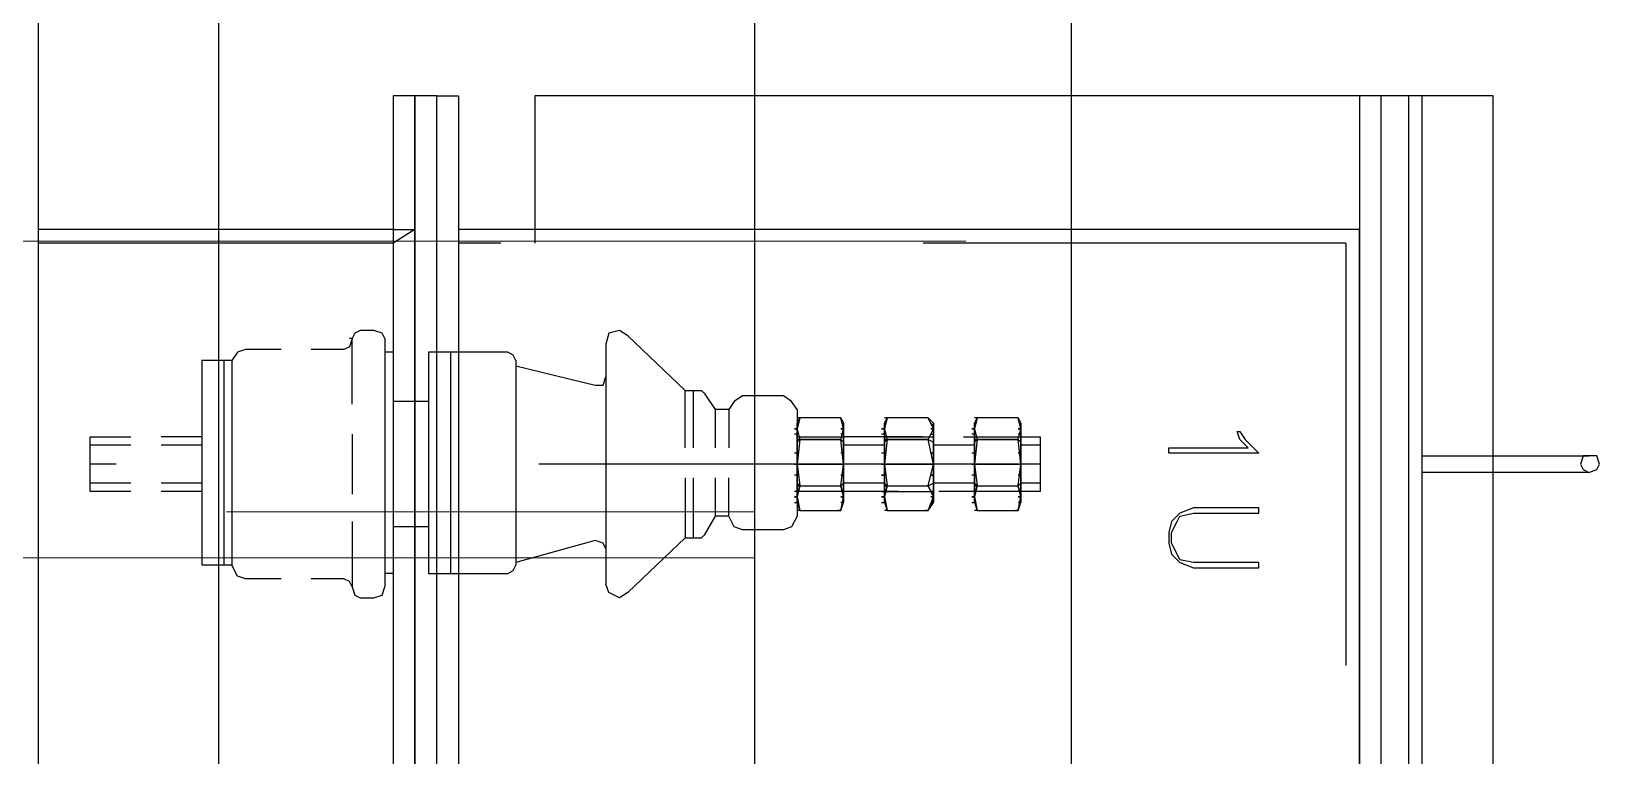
# Model space of a CAD drawing. Header units: metres. Extents: x 531277 to 531898, y 2673784 to 2674172.
# Drawn here: x 531473.2151 to 531473.5863, y 2673972.9382 to 2673973.1097 of the extents above; entities that cross this region are included whole.
import ezdxf

# ---------------------------------------------------------------- set-up
doc = ezdxf.new("R2010")
doc.units = ezdxf.units.M
doc.header["$MEASUREMENT"] = 0
for name, pattern in [('CENTER2', [1.125, 0.75, -0.125, 0.125, -0.125]), ('HIDDEN', [0.375, 0.25, -0.125]), ('PDF_IMPORT', [1, 0.8, -0.2])]:
    doc.linetypes.add(name, pattern=pattern)
doc.layers.add('IDT', color=7, linetype='Continuous')

# ---------------------------------------------------------------- blocks, each defined once
blk = doc.blocks.new('IDT')
at = {"layer": 'IDT', "color": 7}
blk.add_line((26.60598, 21.66041), (26.60598, 20.86041), dxfattribs=at)
at = {"layer": 'IDT', "color": 0, "lineweight": 25}
for p, q in [((26.80793, 20.89662), (26.80793, 21.62419)), ((26.85058, 20.93992), (26.85058, 21.5809)), ((26.50618, 21.45232), (26.50618, 21.0685)), ((26.52298, 21.45232), (26.52298, 21.0685)), ((26.52621, 21.0685), (26.52621, 21.45232)), ((26.53267, 21.45232), (26.53267, 21.0685)), ((26.53784, 21.0685), (26.53784, 21.45232)), ((26.75107, 21.0685), (26.75107, 21.45232)), ((26.75624, 21.45232), (26.75624, 21.0685)), ((26.75624, 21.45232), (26.75624, 21.0685)), ((26.76141, 21.45232), (26.76141, 21.0685)), ((26.76141, 21.0685), (26.76141, 21.45232)), ((26.76658, 21.0685), (26.76658, 21.45232)), ((26.53784, 21.4213), (26.53784, 21.10016)), ((26.85058, 21.10016), (26.85058, 21.4213)), ((26.69744, 21.17318), (26.71101, 21.1861)), ((26.71101, 21.1861), (26.71295, 21.18739)), ((26.71295, 21.18739), (26.71553, 21.1861)), ((26.71553, 21.1861), (26.71618, 21.18416)), ((26.76916, 21.18675), (26.76852, 21.18481)), ((26.7711, 21.18739), (26.76916, 21.18675)), ((26.77433, 21.18739), (26.7711, 21.18739)), ((26.77562, 21.18675), (26.77433, 21.18739)), ((26.77627, 21.18481), (26.77562, 21.18675)), ((26.73944, 21.18158), (26.73815, 21.18093)), ((26.75818, 21.18158), (26.73944, 21.18158)), ((26.76658, 21.18158), (26.76852, 21.18158)), ((26.77627, 21.1693), (26.77627, 21.18481)), ((26.77627, 21.18481), (26.77692, 21.18352)), ((26.77692, 21.18352), (26.77821, 21.18287)), ((26.77821, 21.18287), (26.78596, 21.18287)), ((26.79307, 21.18287), (26.80147, 21.18287)), ((26.80147, 21.18287), (26.80341, 21.18222)), ((26.80341, 21.18222), (26.8047, 21.17964)), ((26.56161, 21.18029), (26.56161, 21.17899)), ((26.57712, 21.18029), (26.56161, 21.18029)), ((26.56161, 21.17899), (26.57712, 21.17899)), ((26.58035, 21.17899), (26.57712, 21.18029)), ((26.57712, 21.17899), (26.58035, 21.17835)), ((26.58229, 21.17706), (26.58035, 21.17899)), ((26.58035, 21.17835), (26.581, 21.17706)), ((26.71876, 21.17382), (26.7375, 21.17899)), ((26.73815, 21.18093), (26.7375, 21.17964)), ((26.8047, 21.17964), (26.81181, 21.17964)), ((26.581, 21.17706), (26.58229, 21.17447)), ((26.58294, 21.17447), (26.58229, 21.17706)), ((26.58229, 21.17447), (26.58229, 21.17189)), ((26.58294, 21.17189), (26.58294, 21.17447)), ((26.71618, 21.17576), (26.71682, 21.17447)), ((26.71682, 21.17447), (26.71876, 21.17382)), ((26.58229, 21.17189), (26.581, 21.1693)), ((26.58229, 21.1693), (26.58294, 21.17189)), ((26.67095, 21.16801), (26.67224, 21.17059)), ((26.67224, 21.17059), (26.67418, 21.17124)), ((26.67418, 21.17124), (26.68387, 21.17124)), ((26.68387, 21.17124), (26.68581, 21.17059)), ((26.68581, 21.17059), (26.6871, 21.16801)), ((26.69033, 21.16801), (26.69292, 21.17253)), ((26.69356, 21.17318), (26.69292, 21.17253)), ((26.69744, 21.17318), (26.69356, 21.17318)), ((26.6955, 21.15896), (26.6955, 21.17318)), ((26.69744, 21.15896), (26.69744, 21.17318)), ((26.75818, 21.17059), (26.76658, 21.17059)), ((26.57712, 21.16736), (26.56161, 21.16736)), ((26.56161, 21.16736), (26.56161, 21.16607)), ((26.58035, 21.16801), (26.57712, 21.16736)), ((26.57712, 21.16607), (26.58035, 21.16736)), ((26.581, 21.1693), (26.58035, 21.16801)), ((26.58035, 21.16736), (26.58229, 21.1693)), ((26.61861, 21.16672), (26.61796, 21.16349)), ((26.61796, 21.16349), (26.61861, 21.16672)), ((26.61861, 21.16672), (26.61796, 21.16478)), ((26.6283, 21.16672), (26.61861, 21.16672)), ((26.61861, 21.16672), (26.61926, 21.16672)), ((26.62895, 21.16349), (26.6283, 21.16672)), ((26.62895, 21.16478), (26.6283, 21.16672)), ((26.6283, 21.16672), (26.62895, 21.16349)), ((26.6283, 21.16672), (26.62895, 21.16672)), ((26.63993, 21.16672), (26.63864, 21.16349)), ((26.63864, 21.16349), (26.63993, 21.16672)), ((26.63993, 21.16672), (26.63864, 21.16478)), ((26.64962, 21.16672), (26.63993, 21.16672)), ((26.63993, 21.16672), (26.64058, 21.16672)), ((26.65027, 21.16349), (26.64962, 21.16672)), ((26.65027, 21.16478), (26.64962, 21.16672)), ((26.64962, 21.16672), (26.65027, 21.16349)), ((26.64962, 21.16672), (26.65027, 21.16672)), ((26.66061, 21.16672), (26.65996, 21.16349)), ((26.65996, 21.16349), (26.66061, 21.16672)), ((26.66061, 21.16672), (26.65996, 21.16478)), ((26.6703, 21.16672), (26.66061, 21.16672)), ((26.66061, 21.16672), (26.66126, 21.16672)), ((26.67095, 21.16349), (26.6703, 21.16672)), ((26.67095, 21.16478), (26.6703, 21.16672)), ((26.6703, 21.16672), (26.67095, 21.16349)), ((26.6703, 21.16672), (26.67095, 21.16672)), ((26.67095, 21.15896), (26.67095, 21.16801)), ((26.6871, 21.16801), (26.6871, 21.15896)), ((26.6871, 21.16801), (26.69033, 21.16801)), ((26.69033, 21.15896), (26.69033, 21.16801)), ((26.56161, 21.16607), (26.57712, 21.16607)), ((26.61796, 21.16478), (26.61861, 21.16478)), ((26.61796, 21.16349), (26.61796, 21.16478)), ((26.61796, 21.16478), (26.61796, 21.16349)), ((26.61796, 21.16349), (26.61861, 21.1609)), ((26.61861, 21.1609), (26.61796, 21.16349)), ((26.61796, 21.16026), (26.61796, 21.16349)), ((26.61796, 21.16349), (26.61796, 21.16026)), ((26.61861, 21.16349), (26.61796, 21.16349)), ((26.61796, 21.16349), (26.61861, 21.16349)), ((26.6283, 21.1609), (26.62895, 21.16349)), ((26.62895, 21.16349), (26.6283, 21.1609)), ((26.62959, 21.16478), (26.62895, 21.16478)), ((26.62895, 21.16349), (26.62895, 21.16478)), ((26.62895, 21.16478), (26.62895, 21.16349)), ((26.62895, 21.16026), (26.62895, 21.16349)), ((26.62895, 21.16349), (26.62895, 21.16026)), ((26.62959, 21.16349), (26.62895, 21.16349)), ((26.62895, 21.16349), (26.62959, 21.16349)), ((26.63864, 21.16478), (26.63929, 21.16478)), ((26.63929, 21.16478), (26.63864, 21.16478)), ((26.63864, 21.16349), (26.63864, 21.16478)), ((26.63864, 21.16478), (26.63864, 21.16349)), ((26.63864, 21.16349), (26.63993, 21.1609)), ((26.63993, 21.1609), (26.63864, 21.16349)), ((26.63864, 21.16026), (26.63864, 21.16349)), ((26.63864, 21.16349), (26.63864, 21.16026)), ((26.63929, 21.16349), (26.63864, 21.16349)), ((26.63864, 21.16349), (26.63929, 21.16349)), ((26.64962, 21.1609), (26.65027, 21.16349)), ((26.65027, 21.16349), (26.64962, 21.1609)), ((26.65092, 21.16478), (26.65027, 21.16478)), ((26.65027, 21.16349), (26.65027, 21.16478)), ((26.65027, 21.16478), (26.65027, 21.16349)), ((26.65027, 21.16026), (26.65027, 21.16349)), ((26.65027, 21.16349), (26.65027, 21.16026)), ((26.65092, 21.16349), (26.65027, 21.16349)), ((26.65027, 21.16349), (26.65092, 21.16349)), ((26.65996, 21.16478), (26.66061, 21.16478)), ((26.65996, 21.16349), (26.65996, 21.16478)), ((26.65996, 21.16478), (26.65996, 21.16349)), ((26.65996, 21.16349), (26.66061, 21.1609)), ((26.66061, 21.1609), (26.65996, 21.16349)), ((26.65996, 21.16026), (26.65996, 21.16349)), ((26.65996, 21.16349), (26.65996, 21.16026)), ((26.66061, 21.16349), (26.65996, 21.16349)), ((26.65996, 21.16349), (26.66061, 21.16349)), ((26.6703, 21.1609), (26.67095, 21.16349)), ((26.67095, 21.16349), (26.6703, 21.1609)), ((26.67159, 21.16478), (26.67095, 21.16478)), ((26.67095, 21.16349), (26.67095, 21.16478)), ((26.67095, 21.16478), (26.67095, 21.16349)), ((26.67095, 21.16026), (26.67095, 21.16349)), ((26.67095, 21.16349), (26.67095, 21.16026)), ((26.67159, 21.16349), (26.67095, 21.16349)), ((26.67095, 21.16349), (26.67159, 21.16349)), ((26.61344, 21.14927), (26.61344, 21.16219)), ((26.61344, 21.16219), (26.63735, 21.16219)), ((26.61344, 21.16026), (26.61796, 21.16026)), ((26.61796, 21.16219), (26.61796, 21.1609)), ((26.61796, 21.1609), (26.61796, 21.16219)), ((26.61796, 21.16219), (26.61861, 21.16219)), ((26.61796, 21.16219), (26.61861, 21.16219)), ((26.61796, 21.16219), (26.62895, 21.16219)), ((26.61796, 21.16219), (26.61861, 21.16219)), ((26.61861, 21.1609), (26.61796, 21.15573)), ((26.61861, 21.1609), (26.61796, 21.15573)), ((26.61796, 21.1609), (26.61796, 21.15896)), ((26.61796, 21.15896), (26.61796, 21.1609)), ((26.61861, 21.1609), (26.61796, 21.16026)), ((26.61861, 21.1609), (26.61796, 21.16026)), ((26.61796, 21.15573), (26.61796, 21.16026)), ((26.61796, 21.16026), (26.61796, 21.15573)), ((26.6283, 21.1609), (26.61861, 21.1609)), ((26.6283, 21.1609), (26.61861, 21.1609)), ((26.61926, 21.1609), (26.61861, 21.1609)), ((26.62895, 21.15573), (26.6283, 21.1609)), ((26.62895, 21.15573), (26.6283, 21.1609)), ((26.6283, 21.1609), (26.62895, 21.16026)), ((26.6283, 21.1609), (26.62895, 21.16026)), ((26.62895, 21.1609), (26.6283, 21.1609)), ((26.6283, 21.1609), (26.62895, 21.1609)), ((26.62895, 21.1609), (26.62895, 21.16219)), ((26.62895, 21.16219), (26.62895, 21.1609)), ((26.62895, 21.16219), (26.62959, 21.16219)), ((26.62895, 21.16219), (26.62959, 21.16219)), ((26.62895, 21.16219), (26.62959, 21.16219)), ((26.62895, 21.15896), (26.62895, 21.1609)), ((26.62895, 21.1609), (26.62895, 21.15896)), ((26.62895, 21.15573), (26.62895, 21.16026)), ((26.62895, 21.16026), (26.62895, 21.15573)), ((26.62895, 21.16026), (26.63864, 21.16026)), ((26.63864, 21.16219), (26.63864, 21.1609)), ((26.63864, 21.1609), (26.63864, 21.16219)), ((26.63929, 21.16219), (26.63864, 21.16219)), ((26.63929, 21.16219), (26.63864, 21.16219)), ((26.65027, 21.16219), (26.63864, 21.16219)), ((26.63864, 21.16219), (26.63929, 21.16219)), ((26.63993, 21.1609), (26.63864, 21.15573)), ((26.63993, 21.1609), (26.63864, 21.15573)), ((26.63864, 21.1609), (26.63864, 21.15896)), ((26.63864, 21.15896), (26.63864, 21.1609)), ((26.63993, 21.1609), (26.63864, 21.16026)), ((26.63993, 21.1609), (26.63864, 21.16026)), ((26.63864, 21.15573), (26.63864, 21.16026)), ((26.63864, 21.16026), (26.63864, 21.15573)), ((26.64962, 21.1609), (26.63993, 21.1609)), ((26.64962, 21.1609), (26.63993, 21.1609)), ((26.64058, 21.1609), (26.63993, 21.1609)), ((26.64704, 21.16219), (26.67095, 21.16219)), ((26.65027, 21.15573), (26.64962, 21.1609)), ((26.65027, 21.15573), (26.64962, 21.1609)), ((26.65027, 21.16026), (26.64962, 21.1609)), ((26.64962, 21.1609), (26.65027, 21.16026)), ((26.65027, 21.1609), (26.64962, 21.1609)), ((26.64962, 21.1609), (26.65027, 21.1609)), ((26.65027, 21.1609), (26.65027, 21.16219)), ((26.65027, 21.16219), (26.65027, 21.1609)), ((26.65092, 21.16219), (26.65027, 21.16219)), ((26.65027, 21.16219), (26.65092, 21.16219)), ((26.65027, 21.16219), (26.65092, 21.16219)), ((26.65027, 21.15896), (26.65027, 21.1609)), ((26.65027, 21.1609), (26.65027, 21.15896)), ((26.65027, 21.15573), (26.65027, 21.16026)), ((26.65027, 21.16026), (26.65027, 21.15573)), ((26.65027, 21.16026), (26.65996, 21.16026)), ((26.65996, 21.16219), (26.65996, 21.1609)), ((26.65996, 21.1609), (26.65996, 21.16219)), ((26.65996, 21.16219), (26.66061, 21.16219)), ((26.65996, 21.16219), (26.66061, 21.16219)), ((26.65996, 21.16219), (26.67095, 21.16219)), ((26.65996, 21.16219), (26.66061, 21.16219)), ((26.66061, 21.1609), (26.65996, 21.15573)), ((26.66061, 21.1609), (26.65996, 21.15573)), ((26.65996, 21.1609), (26.65996, 21.15896)), ((26.65996, 21.15896), (26.65996, 21.1609)), ((26.66061, 21.1609), (26.65996, 21.16026)), ((26.66061, 21.1609), (26.65996, 21.16026)), ((26.65996, 21.15573), (26.65996, 21.16026)), ((26.65996, 21.16026), (26.65996, 21.15573)), ((26.6703, 21.1609), (26.66061, 21.1609)), ((26.6703, 21.1609), (26.66061, 21.1609)), ((26.66126, 21.1609), (26.66061, 21.1609)), ((26.67095, 21.15573), (26.6703, 21.1609)), ((26.67095, 21.15573), (26.6703, 21.1609)), ((26.6703, 21.1609), (26.67095, 21.16026)), ((26.6703, 21.1609), (26.67095, 21.16026)), ((26.67095, 21.1609), (26.6703, 21.1609)), ((26.6703, 21.1609), (26.67095, 21.1609)), ((26.67095, 21.1609), (26.67095, 21.16219)), ((26.67095, 21.16219), (26.67095, 21.1609)), ((26.67095, 21.16219), (26.67159, 21.16219)), ((26.67095, 21.16219), (26.67159, 21.16219)), ((26.67095, 21.16219), (26.67159, 21.16219)), ((26.67095, 21.15896), (26.67095, 21.1609)), ((26.67095, 21.1609), (26.67095, 21.15896)), ((26.67095, 21.15573), (26.67095, 21.16026)), ((26.67095, 21.16026), (26.67095, 21.15573)), ((26.77627, 21.14862), (26.77627, 21.16284)), ((26.81181, 21.16219), (26.8215, 21.16219)), ((26.81181, 21.16026), (26.8215, 21.16026)), ((26.82861, 21.16219), (26.8383, 21.16219)), ((26.82861, 21.16026), (26.8383, 21.16026)), ((26.8383, 21.16219), (26.8383, 21.14927)), ((26.48162, 21.15702), (26.48098, 21.15573)), ((26.48098, 21.15573), (26.48162, 21.15379)), ((26.48356, 21.15767), (26.48162, 21.15702)), ((26.48356, 21.15767), (26.52298, 21.15767)), ((26.48486, 21.15702), (26.48356, 21.15767)), ((26.4855, 21.15573), (26.48486, 21.15702)), ((26.48486, 21.15379), (26.4855, 21.15573)), ((26.52298, 21.15767), (26.52298, 21.15379)), ((26.61796, 21.15896), (26.61796, 21.15573)), ((26.61796, 21.15573), (26.61796, 21.15896)), ((26.61796, 21.15832), (26.61861, 21.15832)), ((26.61796, 21.15573), (26.61861, 21.14992)), ((26.61796, 21.15573), (26.61861, 21.14992)), ((26.61796, 21.15056), (26.61796, 21.15573)), ((26.61796, 21.15573), (26.61796, 21.15056)), ((26.61796, 21.15573), (26.61796, 21.1525)), ((26.61796, 21.1525), (26.61796, 21.15573)), ((26.61796, 21.15573), (26.62895, 21.15573)), ((26.62895, 21.15573), (26.61796, 21.15573)), ((26.61796, 21.15573), (26.61861, 21.15573)), ((26.6283, 21.14992), (26.62895, 21.15573)), ((26.6283, 21.14992), (26.62895, 21.15573)), ((26.62895, 21.15573), (26.62895, 21.15896)), ((26.62895, 21.15896), (26.62895, 21.15573)), ((26.62895, 21.15832), (26.62959, 21.15832)), ((26.62895, 21.15832), (26.62959, 21.15832)), ((26.62895, 21.15573), (26.62895, 21.15056)), ((26.62895, 21.15056), (26.62895, 21.15573)), ((26.62895, 21.1525), (26.62895, 21.15573)), ((26.62895, 21.15573), (26.62895, 21.1525)), ((26.62959, 21.15573), (26.62895, 21.15573)), ((26.62895, 21.15573), (26.62959, 21.15573)), ((26.63864, 21.15896), (26.63864, 21.15573)), ((26.63864, 21.15573), (26.63864, 21.15896)), ((26.63929, 21.15832), (26.63864, 21.15832)), ((26.63864, 21.15832), (26.63929, 21.15832)), ((26.63864, 21.15573), (26.63993, 21.14992)), ((26.63864, 21.15573), (26.63993, 21.14992)), ((26.63864, 21.15056), (26.63864, 21.15573)), ((26.63864, 21.15573), (26.63864, 21.15056)), ((26.63864, 21.15573), (26.63864, 21.1525)), ((26.63864, 21.1525), (26.63864, 21.15573)), ((26.63864, 21.15573), (26.65027, 21.15573)), ((26.65027, 21.15573), (26.63864, 21.15573)), ((26.63864, 21.15573), (26.63929, 21.15573)), ((26.64962, 21.14992), (26.65027, 21.15573)), ((26.64962, 21.14992), (26.65027, 21.15573)), ((26.65027, 21.15573), (26.65027, 21.15896)), ((26.65027, 21.15896), (26.65027, 21.15573)), ((26.65092, 21.15832), (26.65027, 21.15832)), ((26.65027, 21.15832), (26.65092, 21.15832)), ((26.65027, 21.15573), (26.65027, 21.15056)), ((26.65027, 21.15056), (26.65027, 21.15573)), ((26.65027, 21.1525), (26.65027, 21.15573)), ((26.65027, 21.15573), (26.65027, 21.1525)), ((26.65092, 21.15573), (26.65027, 21.15573)), ((26.65027, 21.15573), (26.65092, 21.15573)), ((26.65996, 21.15896), (26.65996, 21.15573)), ((26.65996, 21.15573), (26.65996, 21.15896)), ((26.65996, 21.15832), (26.66061, 21.15832)), ((26.65996, 21.15573), (26.66061, 21.14992)), ((26.65996, 21.15573), (26.66061, 21.14992)), ((26.65996, 21.15056), (26.65996, 21.15573)), ((26.65996, 21.15573), (26.65996, 21.15056)), ((26.65996, 21.15573), (26.65996, 21.1525)), ((26.65996, 21.1525), (26.65996, 21.15573)), ((26.65996, 21.15573), (26.67095, 21.15573)), ((26.67095, 21.15573), (26.65996, 21.15573)), ((26.65996, 21.15573), (26.66061, 21.15573)), ((26.6703, 21.14992), (26.67095, 21.15573)), ((26.6703, 21.14992), (26.67095, 21.15573)), ((26.67095, 21.15573), (26.67095, 21.15896)), ((26.67095, 21.15896), (26.67095, 21.15573)), ((26.67095, 21.15832), (26.67159, 21.15832)), ((26.67095, 21.15832), (26.67159, 21.15832)), ((26.67095, 21.15573), (26.67095, 21.15056)), ((26.67095, 21.15056), (26.67095, 21.15573)), ((26.67095, 21.1525), (26.67095, 21.15573)), ((26.67095, 21.15573), (26.67095, 21.1525)), ((26.67159, 21.15573), (26.67095, 21.15573)), ((26.67095, 21.15573), (26.67159, 21.15573)), ((26.48162, 21.15379), (26.48356, 21.15379)), ((26.52298, 21.15379), (26.48356, 21.15379)), ((26.48356, 21.15379), (26.48486, 21.15379)), ((26.56484, 21.14992), (26.56161, 21.15315)), ((26.56161, 21.15315), (26.58294, 21.15315)), ((26.58294, 21.15315), (26.58294, 21.15186)), ((26.61796, 21.15315), (26.61861, 21.15315)), ((26.61796, 21.1525), (26.61796, 21.14992)), ((26.61796, 21.14992), (26.61796, 21.1525)), ((26.62895, 21.15315), (26.62959, 21.15315)), ((26.62895, 21.15315), (26.62959, 21.15315)), ((26.62895, 21.14992), (26.62895, 21.1525)), ((26.62895, 21.1525), (26.62895, 21.14992)), ((26.63929, 21.15315), (26.63864, 21.15315)), ((26.63864, 21.15315), (26.63929, 21.15315)), ((26.63864, 21.1525), (26.63864, 21.14992)), ((26.63864, 21.14992), (26.63864, 21.1525)), ((26.65027, 21.15315), (26.65092, 21.15315)), ((26.65027, 21.15315), (26.65092, 21.15315)), ((26.65027, 21.14992), (26.65027, 21.1525)), ((26.65027, 21.1525), (26.65027, 21.14992)), ((26.65996, 21.15315), (26.66061, 21.15315)), ((26.65996, 21.1525), (26.65996, 21.14992)), ((26.65996, 21.14992), (26.65996, 21.1525)), ((26.67095, 21.15315), (26.67159, 21.15315)), ((26.67095, 21.15315), (26.67159, 21.15315)), ((26.67095, 21.14992), (26.67095, 21.1525)), ((26.67095, 21.1525), (26.67095, 21.14992)), ((26.58294, 21.15186), (26.5642, 21.15186)), ((26.5642, 21.15186), (26.56614, 21.14992)), ((26.56614, 21.14798), (26.56484, 21.14992)), ((26.56614, 21.14992), (26.56678, 21.14798)), ((26.61344, 21.15121), (26.61796, 21.15121)), ((26.63153, 21.14927), (26.61344, 21.14927)), ((26.61796, 21.14733), (26.61796, 21.15056)), ((26.61796, 21.15056), (26.61796, 21.14733)), ((26.61796, 21.15056), (26.61861, 21.14992)), ((26.61861, 21.14992), (26.61796, 21.15056)), ((26.61861, 21.14992), (26.61796, 21.14733)), ((26.61861, 21.14992), (26.61796, 21.14733)), ((26.61796, 21.14992), (26.61796, 21.14927)), ((26.61796, 21.14927), (26.61796, 21.14992)), ((26.62895, 21.14927), (26.61796, 21.14927)), ((26.61796, 21.14862), (26.61861, 21.14862)), ((26.61796, 21.14862), (26.61861, 21.14862)), ((26.6283, 21.14992), (26.61861, 21.14992)), ((26.61861, 21.14992), (26.6283, 21.14992)), ((26.61861, 21.14992), (26.61926, 21.14992)), ((26.61861, 21.14992), (26.61926, 21.14992)), ((26.6283, 21.14992), (26.62895, 21.15056)), ((26.6283, 21.14992), (26.62895, 21.15056)), ((26.62895, 21.14733), (26.6283, 21.14992)), ((26.62895, 21.14733), (26.6283, 21.14992)), ((26.62895, 21.14992), (26.6283, 21.14992)), ((26.6283, 21.14992), (26.62895, 21.14992)), ((26.62895, 21.15121), (26.63864, 21.15121)), ((26.62895, 21.15056), (26.62895, 21.14733)), ((26.62895, 21.14733), (26.62895, 21.15056)), ((26.62895, 21.14927), (26.62895, 21.14992)), ((26.62895, 21.14992), (26.62895, 21.14927)), ((26.62895, 21.14862), (26.62959, 21.14862)), ((26.62895, 21.14862), (26.62959, 21.14862)), ((26.63864, 21.14733), (26.63864, 21.15056)), ((26.63864, 21.15056), (26.63864, 21.14733)), ((26.63993, 21.14992), (26.63864, 21.15056)), ((26.63993, 21.14992), (26.63864, 21.15056)), ((26.63993, 21.14992), (26.63864, 21.14733)), ((26.63993, 21.14992), (26.63864, 21.14733)), ((26.63864, 21.14992), (26.63864, 21.14927)), ((26.63864, 21.14927), (26.63864, 21.14992)), ((26.65027, 21.14927), (26.63864, 21.14927)), ((26.63929, 21.14862), (26.63864, 21.14862)), ((26.63929, 21.14862), (26.63864, 21.14862)), ((26.64962, 21.14992), (26.63993, 21.14992)), ((26.63993, 21.14992), (26.64962, 21.14992)), ((26.64058, 21.14992), (26.63993, 21.14992)), ((26.63993, 21.14992), (26.64058, 21.14992)), ((26.64122, 21.14927), (26.65996, 21.14927)), ((26.64962, 21.14992), (26.65027, 21.15056)), ((26.64962, 21.14992), (26.65027, 21.15056)), ((26.65027, 21.14733), (26.64962, 21.14992)), ((26.65027, 21.14733), (26.64962, 21.14992)), ((26.65027, 21.14992), (26.64962, 21.14992)), ((26.64962, 21.14992), (26.65027, 21.14992)), ((26.65027, 21.15121), (26.65996, 21.15121)), ((26.65027, 21.15056), (26.65027, 21.14733)), ((26.65027, 21.14733), (26.65027, 21.15056)), ((26.65027, 21.14927), (26.65027, 21.14992)), ((26.65027, 21.14992), (26.65027, 21.14927)), ((26.65027, 21.14862), (26.65092, 21.14862)), ((26.65027, 21.14862), (26.65092, 21.14862)), ((26.65996, 21.14733), (26.65996, 21.15056)), ((26.65996, 21.15056), (26.65996, 21.14733)), ((26.65996, 21.15056), (26.66061, 21.14992)), ((26.66061, 21.14992), (26.65996, 21.15056)), ((26.66061, 21.14992), (26.65996, 21.14733)), ((26.66061, 21.14992), (26.65996, 21.14733)), ((26.65996, 21.14992), (26.65996, 21.14927)), ((26.65996, 21.14927), (26.65996, 21.14992)), ((26.67095, 21.14927), (26.65996, 21.14927)), ((26.65996, 21.14862), (26.66061, 21.14862)), ((26.65996, 21.14862), (26.66061, 21.14862)), ((26.6703, 21.14992), (26.66061, 21.14992)), ((26.66061, 21.14992), (26.6703, 21.14992)), ((26.66061, 21.14992), (26.66126, 21.14992)), ((26.66061, 21.14992), (26.66126, 21.14992)), ((26.6703, 21.14992), (26.67095, 21.15056)), ((26.6703, 21.14992), (26.67095, 21.15056)), ((26.67095, 21.14733), (26.6703, 21.14992)), ((26.67095, 21.14733), (26.6703, 21.14992)), ((26.67095, 21.14992), (26.6703, 21.14992)), ((26.6703, 21.14992), (26.67095, 21.14992)), ((26.67095, 21.14281), (26.67095, 21.15186)), ((26.67095, 21.15056), (26.67095, 21.14733)), ((26.67095, 21.14733), (26.67095, 21.15056)), ((26.67095, 21.14927), (26.67095, 21.14992)), ((26.67095, 21.14992), (26.67095, 21.14927)), ((26.67095, 21.14862), (26.67159, 21.14862)), ((26.67095, 21.14862), (26.67159, 21.14862)), ((26.6871, 21.14281), (26.6871, 21.15186)), ((26.69033, 21.14281), (26.69033, 21.15186)), ((26.6955, 21.13829), (26.6955, 21.15186)), ((26.69744, 21.15186), (26.69744, 21.13829)), ((26.81181, 21.15121), (26.8215, 21.15121)), ((26.81181, 21.14927), (26.8215, 21.14927)), ((26.82861, 21.15121), (26.8383, 21.15121)), ((26.8383, 21.14927), (26.82861, 21.14927)), ((26.56678, 21.14798), (26.56614, 21.14798)), ((26.61796, 21.14733), (26.61861, 21.14475)), ((26.61796, 21.14733), (26.61861, 21.14475)), ((26.61796, 21.14733), (26.61796, 21.14604)), ((26.61796, 21.14604), (26.61796, 21.14733)), ((26.61861, 21.14733), (26.61796, 21.14733)), ((26.61796, 21.14733), (26.61861, 21.14733)), ((26.61796, 21.14604), (26.61796, 21.14669)), ((26.61796, 21.14669), (26.61796, 21.14604)), ((26.61861, 21.14475), (26.61796, 21.14604)), ((26.61861, 21.14475), (26.6283, 21.14475)), ((26.61861, 21.14475), (26.61926, 21.14475)), ((26.6283, 21.14475), (26.62895, 21.14733)), ((26.6283, 21.14475), (26.62895, 21.14733)), ((26.62895, 21.14604), (26.6283, 21.14475)), ((26.6283, 21.14475), (26.62895, 21.14475)), ((26.62895, 21.14733), (26.62895, 21.14604)), ((26.62895, 21.14604), (26.62895, 21.14733)), ((26.62959, 21.14733), (26.62895, 21.14733)), ((26.62895, 21.14733), (26.62959, 21.14733)), ((26.62895, 21.14669), (26.62895, 21.14604)), ((26.62895, 21.14604), (26.62895, 21.14669)), ((26.63864, 21.14733), (26.63993, 21.14475)), ((26.63864, 21.14733), (26.63993, 21.14475)), ((26.63864, 21.14733), (26.63864, 21.14604)), ((26.63864, 21.14604), (26.63864, 21.14733)), ((26.63929, 21.14733), (26.63864, 21.14733)), ((26.63864, 21.14733), (26.63929, 21.14733)), ((26.63864, 21.14669), (26.63929, 21.14604)), ((26.63929, 21.14604), (26.63864, 21.14669)), ((26.63993, 21.14475), (26.63864, 21.14604)), ((26.63993, 21.14475), (26.64962, 21.14475)), ((26.63993, 21.14475), (26.64058, 21.14475)), ((26.64962, 21.14475), (26.65027, 21.14733)), ((26.64962, 21.14475), (26.65027, 21.14733)), ((26.65027, 21.14604), (26.64962, 21.14475)), ((26.64962, 21.14475), (26.65027, 21.14475)), ((26.65027, 21.14733), (26.65027, 21.14604)), ((26.65027, 21.14604), (26.65027, 21.14733)), ((26.65092, 21.14733), (26.65027, 21.14733)), ((26.65027, 21.14733), (26.65092, 21.14733)), ((26.65027, 21.14669), (26.65027, 21.14604)), ((26.65027, 21.14604), (26.65027, 21.14669)), ((26.65996, 21.14733), (26.66061, 21.14475)), ((26.65996, 21.14733), (26.66061, 21.14475)), ((26.65996, 21.14733), (26.65996, 21.14604)), ((26.65996, 21.14604), (26.65996, 21.14733)), ((26.66061, 21.14733), (26.65996, 21.14733)), ((26.65996, 21.14733), (26.66061, 21.14733)), ((26.65996, 21.14604), (26.65996, 21.14669)), ((26.65996, 21.14669), (26.65996, 21.14604)), ((26.66061, 21.14475), (26.65996, 21.14604)), ((26.66061, 21.14475), (26.6703, 21.14475)), ((26.66061, 21.14475), (26.66126, 21.14475)), ((26.6703, 21.14475), (26.67095, 21.14733)), ((26.6703, 21.14475), (26.67095, 21.14733)), ((26.67095, 21.14604), (26.6703, 21.14475)), ((26.6703, 21.14475), (26.67095, 21.14475)), ((26.67095, 21.14733), (26.67095, 21.14604)), ((26.67095, 21.14604), (26.67095, 21.14733)), ((26.67159, 21.14733), (26.67095, 21.14733)), ((26.67095, 21.14733), (26.67159, 21.14733)), ((26.67095, 21.14669), (26.67095, 21.14604)), ((26.67095, 21.14604), (26.67095, 21.14669)), ((26.67095, 21.14281), (26.67224, 21.14087)), ((26.67224, 21.14087), (26.67418, 21.13958)), ((26.68387, 21.13958), (26.68581, 21.14087)), ((26.68581, 21.14087), (26.6871, 21.14281)), ((26.6871, 21.14281), (26.69033, 21.14281)), ((26.69292, 21.13893), (26.69033, 21.14281)), ((26.75818, 21.14087), (26.76658, 21.14087)), ((26.77627, 21.14152), (26.77627, 21.12601)), ((26.67418, 21.13958), (26.68387, 21.13958)), ((26.69356, 21.13829), (26.69292, 21.13893)), ((26.69744, 21.13829), (26.69356, 21.13829)), ((26.69744, 21.13829), (26.71101, 21.12536)), ((26.71682, 21.13699), (26.71618, 21.13506)), ((26.71876, 21.13699), (26.71682, 21.13699)), ((26.7375, 21.13247), (26.71876, 21.13699)), ((26.7375, 21.13118), (26.73815, 21.12989)), ((26.73815, 21.12989), (26.73944, 21.12924)), ((26.80341, 21.12924), (26.8047, 21.13118)), ((26.8047, 21.13118), (26.81181, 21.13118)), ((26.71553, 21.12472), (26.71618, 21.1273)), ((26.73944, 21.12924), (26.75818, 21.12924)), ((26.76658, 21.12924), (26.76852, 21.12924)), ((26.76852, 21.12601), (26.76916, 21.12472)), ((26.77562, 21.12472), (26.77627, 21.12601)), ((26.77627, 21.12601), (26.77692, 21.12795)), ((26.77627, 21.12601), (26.77692, 21.12601)), ((26.77692, 21.12795), (26.77821, 21.12859)), ((26.77821, 21.12859), (26.78596, 21.12859)), ((26.79307, 21.12859), (26.80147, 21.12859)), ((26.80147, 21.12859), (26.80341, 21.12924)), ((26.71101, 21.12536), (26.71295, 21.12407)), ((26.71295, 21.12407), (26.71553, 21.12472)), ((26.76916, 21.12472), (26.7711, 21.12407)), ((26.7711, 21.12407), (26.77433, 21.12407)), ((26.77433, 21.12407), (26.77562, 21.12472)), ((26.53784, 21.10016), (26.75107, 21.10016)), ((26.73298, 21.0685), (26.73298, 21.10339)), ((26.76141, 21.10016), (26.76658, 21.10339)), ((26.76658, 21.10016), (26.76141, 21.10016)), ((26.76658, 21.10016), (26.85058, 21.10016)), ((26.50618, 21.0685), (26.73298, 21.0685)), ((26.52298, 21.0685), (26.52621, 21.0685)), ((26.53267, 21.0685), (26.53784, 21.0685)), ((26.75624, 21.0685), (26.75107, 21.0685)), ((26.75624, 21.0685), (26.76141, 21.0685)), ((26.76141, 21.0685), (26.76658, 21.0685))]:
    blk.add_line(p, q, dxfattribs=at)
at = {"layer": 'IDT', "color": 253}
blk.add_line((26.68098, 21.58541), (26.68098, 20.93541), dxfattribs=at)
at = {"layer": 'IDT', "color": 0, "linetype": 'PDF_IMPORT', "lineweight": 25, "ltscale": 0.031667}
blk.add_line((26.54107, 21.10339), (26.54107, 21.41807), dxfattribs=at)
at = {"layer": 'IDT', "color": 0, "linetype": 'PDF_IMPORT', "lineweight": 25, "ltscale": 0.038334}
blk.add_line((26.71618, 21.1273), (26.71618, 21.18416), dxfattribs=at)
at = {"layer": 'IDT', "color": 0, "linetype": 'PDF_IMPORT', "lineweight": 25, "ltscale": 0.036667}
for p, q in [((26.75301, 21.12924), (26.75301, 21.18158)), ((26.75818, 21.12924), (26.75818, 21.18158)), ((26.76658, 21.12924), (26.76658, 21.18158)), ((26.7375, 21.13118), (26.7375, 21.17964)), ((26.8047, 21.13118), (26.8047, 21.17964)), ((26.80664, 21.13118), (26.80664, 21.17964)), ((26.81181, 21.13118), (26.81181, 21.17964))]:
    blk.add_line(p, q, dxfattribs=at)
at = {"layer": 'IDT', "color": 0, "linetype": 'PDF_IMPORT', "lineweight": 25, "ltscale": 0.04}
blk.add_line((26.76852, 21.12601), (26.76852, 21.18481), dxfattribs=at)
at = {"layer": 'IDT', "color": 253, "lineweight": 0}
blk.add_line((26.68098, 21.17791), (27.33098, 21.17791), dxfattribs=at)
at = {"layer": 'IDT', "color": 253, "linetype": 'HIDDEN', "lineweight": 0, "ltscale": 0.5}
blk.add_line((26.68098, 21.16698), (27.33098, 21.16698), dxfattribs=at)
at = {"layer": 'IDT', "color": 0, "linetype": 'PDF_IMPORT', "lineweight": 25, "ltscale": 0.148333}
blk.add_line((26.61344, 21.15573), (26.8383, 21.15573), dxfattribs=at)
at = {"layer": 'IDT', "color": 0, "linetype": 'PDF_IMPORT', "lineweight": 25, "ltscale": 0.033333}
blk.add_line((26.54107, 21.10339), (26.75107, 21.10339), dxfattribs=at)
at = {"layer": 'IDT', "color": 253, "linetype": 'CENTER2', "lineweight": 5, "ltscale": 0.5}
blk.add_line((26.63098, 21.10291), (27.33098, 21.10291), dxfattribs=at)
at = {"layer": 'IDT', "color": 0, "linetype": 'PDF_IMPORT', "lineweight": 25, "ltscale": 0.026667}
blk.add_line((26.76658, 21.10339), (26.85058, 21.10339), dxfattribs=at)

msp = doc.modelspace()

# ---------------------------------------------------------------- block references
at = {"layer": 'IDT', "color": 8, "rotation": 180}
msp.add_blockref('IDT', (531500.06728, 2673994.16297), dxfattribs=at)

doc.saveas('drawing.dxf')
